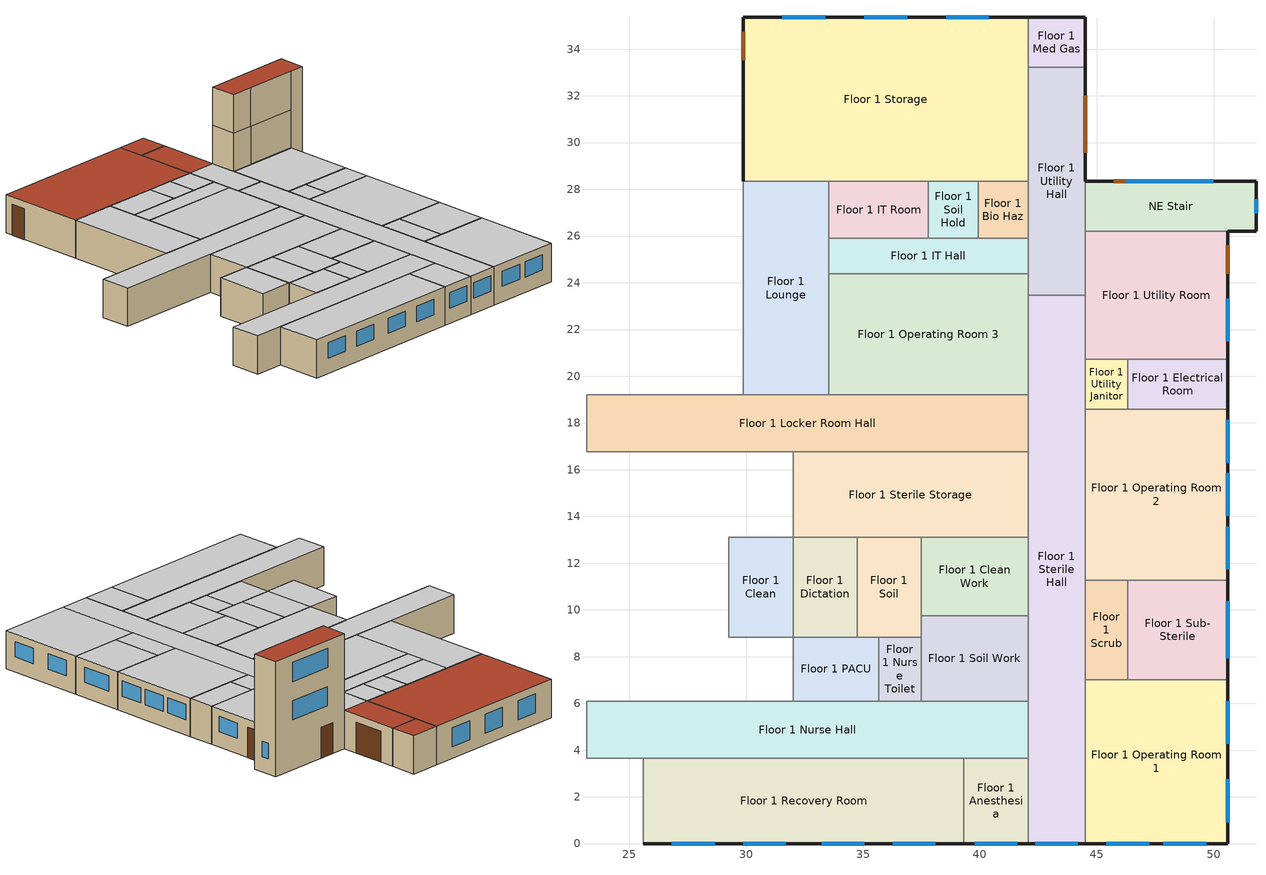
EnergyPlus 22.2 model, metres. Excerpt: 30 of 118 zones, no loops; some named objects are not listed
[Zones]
Floor 1 Anesthesia
 floor ground (ext-slab): 42.06,3.66 42.06,0 39.32,0 39.32,3.66 z0
 wall outside (Steel Frame Non-res Ext Wall): 39.32,0 42.06,0 z0:3.05
 wall adiabatic (int-walls): 42.06,0 42.06,3.66 39.32,3.66 39.32,0 z0:3.05
 window (Window Non-res Fixed): 39.78,0 41.61,0 z1.22:2.44
 ceiling adiabatic (INT-FLOOR-UNDERSIDE): 39.32,0 42.06,0 42.06,3.66 39.32,3.66 z3.05
Floor 1 Scrub
 floor ground (ext-slab): 46.33,7.01 44.5,7.01 44.5,11.28 46.33,11.28 z0
 wall adiabatic (int-walls): 44.5,11.28 44.5,7.01 46.33,7.01 46.33,11.28 44.5,11.28 z0:3.05
 ceiling adiabatic (INT-FLOOR-UNDERSIDE): 44.5,7.01 46.33,7.01 46.33,11.28 44.5,11.28 z3.05
Floor 1 Utility Hall
 floor ground (ext-slab): 44.5,23.47 42.06,23.47 42.06,33.22 44.5,33.22 z0
 wall outside (Steel Frame Non-res Ext Wall): 44.5,28.35 44.5,33.22 z0:3.05
 wall adiabatic (int-walls): 44.5,33.22 42.06,33.22 42.06,23.47 44.5,23.47 44.5,26.21 z0:3.05
 wall to NE Stair (int-walls): 44.5,26.21 44.5,28.35 z0:3.05
 door (Swinging Door Non-res): 44.5,29.57 44.5,32 z0:2.44
 ceiling adiabatic (INT-FLOOR-UNDERSIDE): 44.5,28.35 42.06,28.35 42.06,23.47 44.5,23.47 z3.05
 roof outside (IEAD Non-res Roof): 42.06,33.22 42.06,28.35 44.5,28.35 44.5,33.22 z3.05
Floor 1 Operating Room 2
 floor ground (ext-slab): 50.6,18.59 50.6,11.28 44.5,11.28 44.5,18.59 z0
 wall outside (Steel Frame Non-res Ext Wall): 50.6,11.28 50.6,18.59 z0:3.05
 wall adiabatic (int-walls): 50.6,18.59 44.5,18.59 44.5,11.28 50.6,11.28 z0:3.05
 window (Window Non-res Fixed): 50.6,16.31 50.6,18.14 / 50.6,11.73 50.6,13.56 / 50.6,14.02 50.6,15.85 z1.22:2.44
 ceiling adiabatic (INT-FLOOR-UNDERSIDE): 50.6,11.28 50.6,18.59 44.5,18.59 44.5,11.28 z3.05
Floor 1 Operating Room 3
 floor ground (ext-slab): 42.06,24.38 42.06,19.2 33.53,19.2 33.53,24.38 z0
 wall adiabatic (int-walls): 33.53,24.38 33.53,19.2 42.06,19.2 42.06,23.47 42.06,24.38 33.53,24.38 z0:3.05
 ceiling adiabatic (INT-FLOOR-UNDERSIDE): 33.53,24.38 33.53,19.2 42.06,19.2 42.06,24.38 z3.05
Floor 1 PACU
 floor ground (ext-slab): 32,6.1 32,8.84 35.66,8.84 35.66,6.1 z0
 wall adiabatic (int-walls): 35.66,8.84 32,8.84 32,6.1 35.66,6.1 35.66,8.84 z0:3.05
 ceiling adiabatic (INT-FLOOR-UNDERSIDE): 32,8.84 32,6.1 35.66,6.1 35.66,8.84 z3.05
Floor 1 IT Room
 floor ground (ext-slab): 37.8,25.91 33.53,25.91 33.53,28.35 37.8,28.35 z0
 wall adiabatic (int-walls): 33.53,25.91 37.8,25.91 37.8,28.35 33.53,28.35 33.53,25.91 z0:3.05
 ceiling adiabatic (INT-FLOOR-UNDERSIDE): 33.53,25.91 37.8,25.91 37.8,28.35 33.53,28.35 z3.05
Floor 1 Electrical Room
 floor ground (ext-slab): 50.6,20.73 50.6,18.59 46.33,18.59 46.33,20.73 z0
 wall outside (Steel Frame Non-res Ext Wall): 50.6,18.59 50.6,20.73 z0:3.05
 wall adiabatic (int-walls): 50.6,20.73 46.33,20.73 46.33,18.59 50.6,18.59 z0:3.05
 ceiling adiabatic (INT-FLOOR-UNDERSIDE): 50.6,18.59 50.6,20.73 46.33,20.73 46.33,18.59 z3.05
Floor 1 Utility Janitor
 floor ground (ext-slab): 46.33,18.59 44.5,18.59 44.5,20.73 46.33,20.73 z0
 wall adiabatic (int-walls): 46.33,18.59 46.33,20.73 44.5,20.73 44.5,18.59 46.33,18.59 z0:3.05
 ceiling adiabatic (INT-FLOOR-UNDERSIDE): 44.5,18.59 46.33,18.59 46.33,20.73 44.5,20.73 z3.05
Floor 1 IT Hall
 floor ground (ext-slab): 33.53,24.38 33.53,25.91 42.06,25.91 42.06,24.38 z0
 wall adiabatic (int-walls): 42.06,25.91 33.53,25.91 33.53,24.38 42.06,24.38 42.06,25.91 z0:3.05
 ceiling adiabatic (INT-FLOOR-UNDERSIDE): 33.53,24.38 42.06,24.38 42.06,25.91 33.53,25.91 z3.05
Floor 1 Dictation
 floor ground (ext-slab): 34.75,13.11 34.75,8.84 32,8.84 32,13.11 z0
 wall adiabatic (int-walls): 34.75,8.84 34.75,13.11 32,13.11 32,8.84 34.75,8.84 z0:3.05
 ceiling adiabatic (INT-FLOOR-UNDERSIDE): 34.75,8.84 34.75,13.11 32,13.11 32,8.84 z3.05
Floor 1 Locker Room Hall
 floor ground (ext-slab): 23.16,16.76 23.16,19.2 42.06,19.2 42.06,16.76 z0
 wall adiabatic (int-walls): 42.06,19.2 23.16,19.2 23.16,16.76 42.06,16.76 42.06,19.2 z0:3.05
 ceiling adiabatic (INT-FLOOR-UNDERSIDE): 23.16,19.2 23.16,16.76 42.06,16.76 42.06,19.2 z3.05
Floor 1 Nurse Toilet
 floor ground (ext-slab): 35.66,6.1 35.66,8.84 37.49,8.84 37.49,6.1 z0
 wall adiabatic (int-walls): 37.49,6.1 37.49,8.84 35.66,8.84 35.66,6.1 37.49,6.1 z0:3.05
 ceiling adiabatic (INT-FLOOR-UNDERSIDE): 35.66,8.84 35.66,6.1 37.49,6.1 37.49,8.84 z3.05
Floor 1 Soil
 floor ground (ext-slab): 37.49,8.84 34.75,8.84 34.75,13.11 37.49,13.11 z0
 wall adiabatic (int-walls): 37.49,8.84 37.49,13.11 34.75,13.11 34.75,8.84 37.49,8.84 z0:3.05
 ceiling adiabatic (INT-FLOOR-UNDERSIDE): 34.75,13.11 34.75,8.84 37.49,8.84 37.49,13.11 z3.05
NE Stair
 floor ground (ext-slab): 51.82,28.35 51.82,26.21 44.5,26.21 44.5,28.35 z0
 wall outside (Steel Frame Non-res Ext Wall): 50.6,26.21 51.82,26.21 51.82,28.35 44.5,28.35 z0:9.14
 wall to Floor 2 Office Hall (int-walls): 44.5,26.21 46.33,26.21 z3.05:6.1
 wall to Floor 2 Exam 6 (int-walls): 44.5,28.35 44.5,26.21 z3.05:6.1
 wall to Floor 3 Mechanical (int-walls): 46.33,26.21 50.6,26.21 z6.1:9.14
 wall to Floor 1 Utility Room (int-walls): 44.5,26.21 50.6,26.21 z0:3.05
 wall to Floor 3 Mechanical Hall (int-walls): 44.5,26.21 46.33,26.21 z6.1:9.14
 wall to Floor 2 Exam 5 (int-walls): 46.33,26.21 50.6,26.21 z3.05:6.1
 wall to Floor 3 Lounge (int-walls): 44.5,28.35 44.5,26.21 z6.1:9.14
 window (Window Non-res Fixed): 49.99,28.35 46.24,28.35 z7.01:8.53; 51.82,26.97 51.82,27.58 z1.22:2.44; 49.99,28.35 46.33,28.35 z3.96:5.49
 door (Swinging Door Non-res): 46.94,28.35 45.72,28.35 z0:2.44
 roof outside (IEAD Non-res Roof): 51.82,26.21 51.82,28.35 44.5,28.35 44.5,26.21 z9.14
Floor 1 Lounge
 floor ground (ext-slab): 29.87,19.2 29.87,28.35 33.53,28.35 33.53,19.2 z0
 wall adiabatic (int-walls): 33.53,28.35 29.87,28.35 29.87,19.2 33.53,19.2 33.53,28.35 z0:3.05
 ceiling adiabatic (INT-FLOOR-UNDERSIDE): 33.53,28.35 29.87,28.35 29.87,19.2 33.53,19.2 z3.05
Floor 1 Utility Room
 floor ground (ext-slab): 44.5,20.73 44.5,26.21 50.6,26.21 50.6,20.73 z0
 wall outside (Steel Frame Non-res Ext Wall): 50.6,20.73 50.6,26.21 z0:3.05
 wall adiabatic (int-walls): 44.5,26.21 44.5,23.47 44.5,20.73 50.6,20.73 z0:3.05
 window (Window Non-res Fixed): 50.6,21.49 50.6,23.32 z1.22:2.44
 door (Swinging Door Non-res): 50.6,24.38 50.6,25.6 z0:2.44
 ceiling adiabatic (INT-FLOOR-UNDERSIDE): 44.5,20.73 50.6,20.73 50.6,26.21 44.5,26.21 z3.05
Floor 1 Sterile Hall
 floor ground (ext-slab): 42.06,23.47 44.5,23.47 44.5,0 42.06,0 z0
 wall outside (Steel Frame Non-res Ext Wall): 42.06,0 44.5,0 z0:3.05
 wall adiabatic (int-walls): 44.5,0 44.5,23.47 42.06,23.47 42.06,0 z0:3.05
 window (Window Non-res Fixed): 42.37,0 44.2,0 z1.22:2.44
 ceiling adiabatic (INT-FLOOR-UNDERSIDE): 44.5,0 44.5,23.47 42.06,23.47 42.06,0 z3.05
Floor 1 Storage
 floor ground (ext-slab): 29.87,35.36 42.06,35.36 42.06,28.35 29.87,28.35 z0
 wall outside (Steel Frame Non-res Ext Wall): 42.06,35.36 29.87,35.36 29.87,28.35 z0:3.05
 wall adiabatic (int-walls): 29.87,28.35 42.06,28.35 42.06,35.36 z0:3.05
 window (Window Non-res Fixed): 33.38,35.36 31.55,35.36 / 40.39,35.36 38.56,35.36 / 36.88,35.36 35.05,35.36 z0.91:2.44
 door (Swinging Door Non-res): 29.87,34.75 29.87,33.53 z0:2.44
 roof outside (IEAD Non-res Roof): 42.06,35.36 29.87,35.36 29.87,28.35 42.06,28.35 z3.05
Floor 1 Soil Hold
 floor ground (ext-slab): 39.93,28.35 39.93,25.91 37.8,25.91 37.8,28.35 z0
 wall adiabatic (int-walls): 37.8,25.91 39.93,25.91 39.93,28.35 37.8,28.35 37.8,25.91 z0:3.05
 ceiling adiabatic (INT-FLOOR-UNDERSIDE): 39.93,25.91 39.93,28.35 37.8,28.35 37.8,25.91 z3.05
Floor 1 Recovery Room
 floor ground (ext-slab): 39.32,0 25.6,0 25.6,3.66 39.32,3.66 z0
 wall outside (Steel Frame Non-res Ext Wall): 25.6,0 39.32,0 z0:3.05
 wall adiabatic (int-walls): 39.32,0 39.32,3.66 25.6,3.66 25.6,0 z0:3.05
 window (Window Non-res Fixed): 36.27,0 38.1,0 / 29.87,0 31.7,0 / 26.82,0 28.65,0 / 33.22,0 35.05,0 z1.22:2.44
 ceiling adiabatic (INT-FLOOR-UNDERSIDE): 25.6,0 39.32,0 39.32,3.66 25.6,3.66 z3.05
Floor 1 Bio Haz
 floor ground (ext-slab): 42.06,28.35 42.06,25.91 39.93,25.91 39.93,28.35 z0
 wall adiabatic (int-walls): 42.06,25.91 42.06,28.35 39.93,28.35 39.93,25.91 42.06,25.91 z0:3.05
 ceiling adiabatic (INT-FLOOR-UNDERSIDE): 42.06,25.91 42.06,28.35 39.93,28.35 39.93,25.91 z3.05
Floor 1 Soil Work
 floor ground (ext-slab): 42.06,9.75 42.06,6.1 37.49,6.1 37.49,9.75 z0
 wall adiabatic (int-walls): 42.06,6.1 42.06,9.75 37.49,9.75 37.49,6.1 42.06,6.1 z0:3.05
 ceiling adiabatic (INT-FLOOR-UNDERSIDE): 37.49,9.75 37.49,6.1 42.06,6.1 42.06,9.75 z3.05
Floor 1 Sterile Storage
 floor ground (ext-slab): 42.06,16.76 42.06,13.11 32,13.11 32,16.76 z0
 wall adiabatic (int-walls): 42.06,13.11 42.06,16.76 32,16.76 32,13.11 42.06,13.11 z0:3.05
 ceiling adiabatic (INT-FLOOR-UNDERSIDE): 32,16.76 32,13.11 42.06,13.11 42.06,16.76 z3.05
Floor 1 Clean Work
 floor ground (ext-slab): 37.49,9.75 37.49,13.11 42.06,13.11 42.06,9.75 z0
 wall adiabatic (int-walls): 37.49,13.11 37.49,9.75 42.06,9.75 42.06,13.11 37.49,13.11 z0:3.05
 ceiling adiabatic (INT-FLOOR-UNDERSIDE): 42.06,13.11 37.49,13.11 37.49,9.75 42.06,9.75 z3.05
Floor 1 Clean
 floor ground (ext-slab): 32,8.84 29.26,8.84 29.26,13.11 32,13.11 z0
 wall adiabatic (int-walls): 29.26,13.11 29.26,8.84 32,8.84 32,13.11 29.26,13.11 z0:3.05
 ceiling adiabatic (INT-FLOOR-UNDERSIDE): 32,8.84 32,13.11 29.26,13.11 29.26,8.84 z3.05
Floor 1 Sub-Sterile
 floor ground (ext-slab): 46.33,7.01 46.33,11.28 50.6,11.28 50.6,7.01 z0
 wall outside (Steel Frame Non-res Ext Wall): 50.6,7.01 50.6,11.28 z0:3.05
 wall adiabatic (int-walls): 50.6,11.28 46.33,11.28 46.33,7.01 50.6,7.01 z0:3.05
 window (Window Non-res Fixed): 50.6,7.92 50.6,10.36 z1.22:2.44
 ceiling adiabatic (INT-FLOOR-UNDERSIDE): 46.33,11.28 46.33,7.01 50.6,7.01 50.6,11.28 z3.05
Floor 1 Med Gas
 floor ground (ext-slab): 42.06,33.22 42.06,35.36 44.5,35.36 44.5,33.22 z0
 wall outside (Steel Frame Non-res Ext Wall): 44.5,33.22 44.5,35.36 42.06,35.36 z0:3.05
 wall adiabatic (int-walls): 42.06,35.36 42.06,33.22 44.5,33.22 z0:3.05
 roof outside (IEAD Non-res Roof): 42.06,35.36 42.06,33.22 44.5,33.22 44.5,35.36 z3.05
Floor 1 Operating Room 1
 floor ground (ext-slab): 50.6,7.01 50.6,0 44.5,0 44.5,7.01 z0
 wall outside (Steel Frame Non-res Ext Wall): 44.5,0 50.6,0 50.6,7.01 z0:3.05
 wall adiabatic (int-walls): 50.6,7.01 44.5,7.01 44.5,0 z0:3.05
 window (Window Non-res Fixed): 45.42,0 47.24,0 / 50.6,0.91 50.6,2.74 / 47.85,0 49.68,0 / 50.6,4.27 50.6,6.1 z1.22:2.44
 ceiling adiabatic (INT-FLOOR-UNDERSIDE): 44.5,0 50.6,0 50.6,7.01 44.5,7.01 z3.05
Floor 1 Nurse Hall
 floor ground (ext-slab): 23.16,6.1 42.06,6.1 42.06,3.66 23.16,3.66 z0
 wall adiabatic (int-walls): 23.16,6.1 23.16,3.66 42.06,3.66 42.06,6.1 23.16,6.1 z0:3.05
 ceiling adiabatic (INT-FLOOR-UNDERSIDE): 23.16,6.1 23.16,3.66 42.06,3.66 42.06,6.1 z3.05
[Building]
Ref Bldg OutPatient New2004_v1.3_5.0: Loads convergence tolerance value=0.04; Maximum number of warmup days=25; Minimum number of warmup days=6; North axis=0; Solar distribution=FullInteriorAndExterior; Temperature convergence tolerance value=0.2; Terrain=City
[Site:GroundTemperature:BuildingSurface]
19.527, 19.502, 19.536, 19.598, 20.002, 21.64, 22.225, 22.375, 21.449, 20.121, 19.802, 19.633
[Site:Location]
USA IL-CHICAGO-OHARE: Elevation=190; Latitude=41.77; Longitude=-87.75; Time zone=-6
[Site:WaterMainsTemperature]
Annual average outdoor air temperature=9.69; Calculation method=Correlation; Maximum difference in monthly average outdoor air temperatures=28.1
[SizingPeriod:DesignDay] Barometric pressure=99063; Day of month=21; Daylight saving time indicator=No; Humidity condition type=WetBulb; Rain indicator=No; Snow indicator=No; Solar model indicator=ASHRAEClearSky
Name | Daily dry bulb temperature range | Day type | Maximum dry bulb temperature | Month | Sky clearness | Wetbulb or dewpoint at maximum dry bulb | Wind direction | Wind speed
CHICAGO Ann Clg .4% Condns WB=>MDB | 10.7 | SummerDesignDay | 31.2 | 7 | 1 | 25.5 | 230 | 5.3
CHICAGO Ann Htg 99.6% Condns DB | 0 | WinterDesignDay | -20.6 | 1 | 0 | -20.6 | 270 | 4.9
[Construction]
IEAD Non-res Roof: Roof Membrane, IEAD NonRes Roof Insulation, Metal Decking
INT-FLOOR-UNDERSIDE: CP02 CARPET PAD, MAT-CC05 4 HW CONCRETE
InteriorFurnishings: Std Wood 6inch
Steel Frame Non-res Ext Wall: Wood Siding, Steel Frame NonRes Wall Insulation, 1/2IN Gypsum
Swinging Door Non-res: Opaque Door panel NonRes
Window Non-res Fixed: NonRes Fixed Assembly Window
ext-slab: HW CONCRETE, CP02 CARPET PAD
int-walls: 1/2IN Gypsum, 1/2IN Gypsum
[Material] Thermal absorptance=0.9
Name | Conductivity | Density | Roughness | Solar absorptance | Specific heat | Thickness | Visible absorptance
1/2IN Gypsum | 0.16 | 784.9 | Smooth | 0.92 | 830 | 0.0127 | 0.92
HW CONCRETE | 1.311 | 2240 | Rough | 0.7 | 836.8 | 0.2032 | 0.7
IEAD NonRes Roof Insulation | 0.049 | 265 | MediumRough | 0.7 | 836.8 | 0.127339 | 0.7
MAT-CC05 4 HW CONCRETE | 1.311 | 2240 | Rough | 0.7 | 836.8 | 0.1016 | 0.7
Metal Decking | 45.006 | 7680 | MediumSmooth | 0.7 | 418.4 | 0.0015 | 0.3
Roof Membrane | 0.16 | 1121.29 | VeryRough | 0.7 | 1460 | 0.0095 | 0.7
Std Wood 6inch | 0.12 | 540 | MediumSmooth | 0.7 | 1210 | 0.15 | 0.7
Steel Frame NonRes Wall Insulation | 0.049 | 265 | MediumRough | 0.7 | 836.8 | 0.0870565 | 0.7
Wood Siding | 0.11 | 544.62 | MediumSmooth | 0.78 | 1210 | 0.01 | 0.78
[Material:NoMass] Solar absorptance=0.7; Thermal absorptance=0.9
Name | Roughness | Thermal resistance | Visible absorptance
CP02 CARPET PAD | VeryRough | 0.2165 | 0.8
Opaque Door panel NonRes | MediumRough | 0.101897 | 0.7
[WindowMaterial:SimpleGlazingSystem]
NonRes Fixed Assembly Window: Solar heat gain coefficient=0.39; U factor=3.23646
[ElectricEquipment] Fraction latent=0
Name | Design level calculation method | End use subcategory | Fraction lost | Fraction radiant | Schedule | Watts per zone floor area | Zone or zonelist or space or spacelist | Design level
Floor 1 Anesthesia_PlugMisc_Equip | Watts/Area | General | 0 | 0.5 | BLDG_EQUIP_SCH | 21.53 | Floor 1 Anesthesia
Floor 1 Bio Haz_PlugMisc_Equip | Watts/Area | General | 0 | 0.5 | BLDG_EQUIP_SCH | 1.08 | Floor 1 Bio Haz
Floor 1 Clean Work_PlugMisc_Equip | Watts/Area | General | 0 | 0.5 | BLDG_EQUIP_SCH | 21.53 | Floor 1 Clean Work
Floor 1 Clean_PlugMisc_Equip | Watts/Area | General | 0 | 0.5 | BLDG_EQUIP_SCH | 21.53 | Floor 1 Clean
Floor 1 Dictation_PlugMisc_Equip | Watts/Area | General | 0 | 0.5 | BLDG_EQUIP_SCH | 11.84 | Floor 1 Dictation
Floor 1 Electrical Room_PlugMisc_Equip | Watts/Area | General | 0.7 | 0.3 | BLDG_EQUIP_SCH | 53.82 | Floor 1 Electrical Room
Floor 1 IT Hall_PlugMisc_Equip | Watts/Area | General | 0 | 0.5 | BLDG_EQUIP_SCH | 4.31 | Floor 1 IT Hall
Floor 1 IT Room_PlugMisc_Equip | Watts/Area | General | 0 | 0.5 | BLDG_EQUIP_SCH | 11.84 | Floor 1 IT Room
Floor 1 Locker Room Hall_PlugMisc_Equip | Watts/Area | General | 0 | 0.5 | BLDG_EQUIP_SCH | 4.31 | Floor 1 Locker Room Hall
Floor 1 Lounge_PlugMisc_Equip | Watts/Area | General | 0 | 0.5 | BLDG_EQUIP_SCH | 32.29 | Floor 1 Lounge
Floor 1 Med Gas_PlugMisc_Equip | Watts/Area | General | 0 | 0.5 | BLDG_EQUIP_SCH | 1.08 | Floor 1 Med Gas
Floor 1 Nurse Hall_PlugMisc_Equip | Watts/Area | General | 0 | 0.5 | BLDG_EQUIP_SCH | 4.31 | Floor 1 Nurse Hall
Floor 1 Nurse Toilet_PlugMisc_Equip | Watts/Area | General | 0.7 | 0.3 | BLDG_EQUIP_SCH | 4.31 | Floor 1 Nurse Toilet
Floor 1 Nurse Toilet_ZoneExhaustFans | EquipmentLevel | Zone Exhaust Fans | 1 | 0 | AHU-1_Fan_Sch |  | Floor 1 Nurse Toilet | 15.7101
Floor 1 Operating Room 1_PlugMisc_Equip | Watts/Area | General | 0 | 0.5 | BLDG_EQUIP_SCH | 43.06 | Floor 1 Operating Room 1
Floor 1 Operating Room 2_PlugMisc_Equip | Watts/Area | General | 0 | 0.5 | BLDG_EQUIP_SCH | 43.06 | Floor 1 Operating Room 2
Floor 1 Operating Room 3_PlugMisc_Equip | Watts/Area | General | 0 | 0.5 | BLDG_EQUIP_SCH | 43.06 | Floor 1 Operating Room 3
Floor 1 PACU_PlugMisc_Equip | Watts/Area | General | 0 | 0.5 | BLDG_EQUIP_SCH | 32.29 | Floor 1 PACU
Floor 1 Recovery Room_PlugMisc_Equip | Watts/Area | General | 0 | 0.5 | BLDG_EQUIP_SCH | 32.29 | Floor 1 Recovery Room
Floor 1 Scrub_PlugMisc_Equip | Watts/Area | General | 0 | 0.5 | BLDG_EQUIP_SCH | 4.31 | Floor 1 Scrub
Floor 1 Soil Hold_PlugMisc_Equip | Watts/Area | General | 0 | 0.5 | BLDG_EQUIP_SCH | 21.53 | Floor 1 Soil Hold
Floor 1 Soil Work_PlugMisc_Equip | Watts/Area | General | 0 | 0.5 | BLDG_EQUIP_SCH | 21.53 | Floor 1 Soil Work
Floor 1 Soil_PlugMisc_Equip | Watts/Area | General | 0 | 0.5 | BLDG_EQUIP_SCH | 21.53 | Floor 1 Soil
Floor 1 Sterile Hall_PlugMisc_Equip | Watts/Area | General | 0 | 0.5 | BLDG_EQUIP_SCH | 4.31 | Floor 1 Sterile Hall
Floor 1 Sterile Storage_PlugMisc_Equip | Watts/Area | General | 0 | 0.5 | BLDG_EQUIP_SCH | 1.08 | Floor 1 Sterile Storage
Floor 1 Sub-Sterile_PlugMisc_Equip | Watts/Area | General | 0 | 0.5 | BLDG_EQUIP_SCH | 4.31 | Floor 1 Sub-Sterile
Floor 1 Utility Hall_PlugMisc_Equip | Watts/Area | General | 0 | 0.5 | BLDG_EQUIP_SCH | 4.31 | Floor 1 Utility Hall
Floor 1 Utility Room_PlugMisc_Equip | Watts/Area | General | 0.7 | 0.3 | BLDG_EQUIP_SCH | 1.08 | Floor 1 Utility Room
[Exterior:Lights]
Exterior Facade Lighting: Control option=AstronomicalClock; Design level=14095; End use subcategory=Exterior Facade Lighting; Schedule=ALWAYS_ON
[GasEquipment] Design level calculation method=Watts/Area; End use subcategory=General; Fraction latent=0; Fraction lost=0.5; Fraction radiant=0; Power per zone floor area=75.3; Schedule=BLDG_EQUIP_SCH
Name | Zone or zonelist or space or spacelist
Floor 1 Operating Room 1_GasMisc_Equip | Floor 1 Operating Room 1
Floor 1 Operating Room 2_GasMisc_Equip | Floor 1 Operating Room 2
Floor 1 Operating Room 3_GasMisc_Equip | Floor 1 Operating Room 3
[InternalMass] Construction=InteriorFurnishings
Name | Zone or zonelist | Surface area
Floor 1 Anesthesia Internal Mass | Floor 1 Anesthesia | 20.0671
Floor 1 Bio Haz Internal Mass | Floor 1 Bio Haz | 10.4051
Floor 1 Clean Internal Mass | Floor 1 Clean | 23.4116
Floor 1 Clean Work Internal Mass | Floor 1 Clean Work | 30.658
Floor 1 Dictation Internal Mass | Floor 1 Dictation | 23.4116
Floor 1 Electrical Room Internal Mass | Floor 1 Electrical Room | 18.209
Floor 1 IT Hall Internal Mass | Floor 1 IT Hall | 26.0129
Floor 1 IT Room Internal Mass | Floor 1 IT Room | 20.8103
Floor 1 Locker Room Hall Internal Mass | Floor 1 Locker Room Hall | 92.1598
Floor 1 Lounge Internal Mass | Floor 1 Lounge | 66.8902
Floor 1 Med Gas Internal Mass | Floor 1 Med Gas | 10.4051
Floor 1 Nurse Hall Internal Mass | Floor 1 Nurse Hall | 92.1598
Floor 1 Nurse Toilet Internal Mass | Floor 1 Nurse Toilet | 10.0335
Floor 1 Operating Room 1 Internal Mass | Floor 1 Operating Room 1 | 85.4708
Floor 1 Operating Room 2 Internal Mass | Floor 1 Operating Room 2 | 89.1869
Floor 1 Operating Room 3 Internal Mass | Floor 1 Operating Room 3 | 88.4437
Floor 1 PACU Internal Mass | Floor 1 PACU | 20.0671
Floor 1 Recovery Room Internal Mass | Floor 1 Recovery Room | 100.3353
Floor 1 Scrub Internal Mass | Floor 1 Scrub | 15.6077
Floor 1 Soil Hold Internal Mass | Floor 1 Soil Hold | 10.4051
Floor 1 Soil Internal Mass | Floor 1 Soil | 23.4116
Floor 1 Soil Work Internal Mass | Floor 1 Soil Work | 33.4451
Floor 1 Sterile Hall Internal Mass | Floor 1 Sterile Hall | 114.4565
Floor 1 Sterile Storage Internal Mass | Floor 1 Sterile Storage | 73.5792
Floor 1 Storage Internal Mass | Floor 1 Storage | 170.9416
Floor 1 Sub-Sterile Internal Mass | Floor 1 Sub-Sterile | 36.418
Floor 1 Utility Hall Internal Mass | Floor 1 Utility Hall | 47.5664
Floor 1 Utility Janitor Internal Mass | Floor 1 Utility Janitor | 7.8039
Floor 1 Utility Room Internal Mass | Floor 1 Utility Room | 66.8902
NE Stair Internal Mass | NE Stair | 31.2154
[Lights] Design level calculation method=Watts/Area; End use subcategory=General; Fraction radiant=0.7; Fraction replaceable=1; Fraction visible=0.2; Return air fraction=0; Return air fraction calculated from plenum temperature=No; Schedule=BLDG_LIGHT_SCH
Name | Watts per zone floor area | Zone or zonelist or space or spacelist
Floor 1 Anesthesia_Lights | 32.29 | Floor 1 Anesthesia
Floor 1 Bio Haz_Lights | 9.69 | Floor 1 Bio Haz
Floor 1 Clean Work_Lights | 12.92 | Floor 1 Clean Work
Floor 1 Clean_Lights | 12.92 | Floor 1 Clean
Floor 1 Dictation_Lights | 11.84 | Floor 1 Dictation
Floor 1 Electrical Room_Lights | 9.69 | Floor 1 Electrical Room
Floor 1 IT Hall_Lights | 10.76 | Floor 1 IT Hall
Floor 1 IT Room_Lights | 11.84 | Floor 1 IT Room
Floor 1 Locker Room Hall_Lights | 10.76 | Floor 1 Locker Room Hall
Floor 1 Lounge_Lights | 8.61 | Floor 1 Lounge
Floor 1 Med Gas_Lights | 9.69 | Floor 1 Med Gas
Floor 1 Nurse Hall_Lights | 10.76 | Floor 1 Nurse Hall
Floor 1 Nurse Toilet_Lights | 9.69 | Floor 1 Nurse Toilet
Floor 1 Operating Room 1_Lights | 23.68 | Floor 1 Operating Room 1
Floor 1 Operating Room 2_Lights | 23.68 | Floor 1 Operating Room 2
Floor 1 Operating Room 3_Lights | 23.68 | Floor 1 Operating Room 3
Floor 1 PACU_Lights | 8.61 | Floor 1 PACU
Floor 1 Recovery Room_Lights | 8.61 | Floor 1 Recovery Room
Floor 1 Scrub_Lights | 10.76 | Floor 1 Scrub
Floor 1 Soil Hold_Lights | 12.92 | Floor 1 Soil Hold
Floor 1 Soil Work_Lights | 12.92 | Floor 1 Soil Work
Floor 1 Soil_Lights | 12.92 | Floor 1 Soil
Floor 1 Sterile Hall_Lights | 10.76 | Floor 1 Sterile Hall
Floor 1 Sterile Storage_Lights | 9.69 | Floor 1 Sterile Storage
Floor 1 Storage_Lights | 9.69 | Floor 1 Storage
Floor 1 Sub-Sterile_Lights | 10.76 | Floor 1 Sub-Sterile
Floor 1 Utility Hall_Lights | 10.76 | Floor 1 Utility Hall
Floor 1 Utility Janitor_Lights | 9.69 | Floor 1 Utility Janitor
Floor 1 Utility Room_Lights | 9.69 | Floor 1 Utility Room
NE Stair_Lights | 10.76 | NE Stair
[People] Activity level schedule=ACTIVITY_SCH; Air velocity schedule=AIR_VELO_SCH; Clothing insulation calculation method=ClothingInsulationSchedule; Clothing insulation schedule=CLOTHING_SCH; Enable ashrae 55 comfort warnings=No; Fraction radiant=0.3; Mean radiant temperature calculation type=ZoneAveraged; Number of people calculation method=Area/Person; Number of people schedule=BLDG_OCC_SCH; Sensible heat fraction=Autocalculate; Thermal comfort model 1 type=Fanger; Work efficiency schedule=WORK_EFF_SCH
Name | Floor area per person | Zone or zonelist or space or spacelist
Floor 1 Clean People | 5 | Floor 1 Clean
Floor 1 Clean Work People | 5 | Floor 1 Clean Work
Floor 1 Dictation People | 20 | Floor 1 Dictation
Floor 1 IT Room People | 20 | Floor 1 IT Room
Floor 1 Lounge People | 6.67 | Floor 1 Lounge
Floor 1 Operating Room 1 People | 5 | Floor 1 Operating Room 1
Floor 1 Operating Room 2 People | 5 | Floor 1 Operating Room 2
Floor 1 Operating Room 3 People | 5 | Floor 1 Operating Room 3
Floor 1 PACU People | 5 | Floor 1 PACU
Floor 1 Recovery Room People | 5 | Floor 1 Recovery Room
Floor 1 Soil Hold People | 5 | Floor 1 Soil Hold
Floor 1 Soil People | 5 | Floor 1 Soil
Floor 1 Soil Work People | 5 | Floor 1 Soil Work
[Zone] Floor area=Autocalculate; Multiplier=1; Part of total floor area=Yes; Type=1
Floor 1 Anesthesia; Floor 1 Bio Haz; Floor 1 Clean; Floor 1 Clean Work; Floor 1 Dictation; Floor 1 Electrical Room; Floor 1 IT Hall; Floor 1 IT Room; Floor 1 Locker Room Hall; Floor 1 Lounge; Floor 1 Med Gas; Floor 1 Nurse Hall; Floor 1 Nurse Toilet; Floor 1 Operating Room 1; Floor 1 Operating Room 2; Floor 1 Operating Room 3; Floor 1 PACU; Floor 1 Recovery Room; Floor 1 Scrub; Floor 1 Soil; Floor 1 Soil Hold; Floor 1 Soil Work; Floor 1 Sterile Hall; Floor 1 Sterile Storage; Floor 1 Storage; Floor 1 Sub-Sterile; Floor 1 Utility Hall; Floor 1 Utility Janitor; Floor 1 Utility Room; NE Stair
[ZoneInfiltration:DesignFlowRate] Constant term coefficient=1; Schedule=INFIL_SCH; Temperature term coefficient=0; Velocity squared term coefficient=0; Velocity term coefficient=0
Name | Design flow rate calculation method | Flow rate per exterior surface area | Zone or zonelist or space or spacelist | Air changes per hour
Floor 1 Anesthesia_Infiltration | Flow/ExteriorWallArea | 0.000302 | Floor 1 Anesthesia
Floor 1 Electrical Room_Infiltration | Flow/ExteriorWallArea | 0.000302 | Floor 1 Electrical Room
Floor 1 Med Gas_Infiltration | Flow/ExteriorWallArea | 0.000302 | Floor 1 Med Gas
Floor 1 Operating Room 1_Infiltration | Flow/ExteriorWallArea | 0.000302 | Floor 1 Operating Room 1
Floor 1 Operating Room 2_Infiltration | Flow/ExteriorWallArea | 0.000302 | Floor 1 Operating Room 2
Floor 1 Recovery Room_Infiltration | Flow/ExteriorWallArea | 0.000302 | Floor 1 Recovery Room
Floor 1 Storage_Infiltration | Flow/ExteriorWallArea | 0.000302 | Floor 1 Storage
Floor 1 Sub-Sterile_Infiltration | Flow/ExteriorWallArea | 0.000302 | Floor 1 Sub-Sterile
Floor 1 Utility Hall_Infiltration | Flow/ExteriorWallArea | 0.000302 | Floor 1 Utility Hall
Floor 1 Utility Room_Infiltration | Flow/ExteriorWallArea | 0.000302 | Floor 1 Utility Room
NE Stair_Infiltration | AirChanges/Hour |  | NE Stair | 1
[ZoneMixing] Delta temperature=0; Schedule=AHU-1_Fan_Sch
Name | Design flow rate calculation method | Flow rate per floor area | Source zone or space | Zone or space | Design flow rate
Floor 1 Electrical Room Transfer Air | Flow/Area | 0.00025 | Floor 1 Lobby Hall | Floor 1 Electrical Room
Floor 1 Elevator Pump Room Transfer Air | Flow/Area | 0.00025 | Floor 1 IT Hall | Floor 1 Elevator Pump Room
Floor 1 Nurse Toilet Transfer Air | Flow/Zone |  | Floor 1 Nurse Hall | Floor 1 Nurse Toilet | 0.04248
Floor 1 Storage Transfer Air | Flow/Area | 0.00075 | Floor 1 Step Down | Floor 1 Storage
Floor 1 Utility Janitor Transfer Air | Flow/Area | 0.00075 | Floor 1 Utility Hall | Floor 1 Utility Janitor
Floor 1 Utility Room Transfer Air | Flow/Area | 0.00075 | Floor 1 Utility Hall | Floor 1 Utility Room
NE Stair Transfer Air | Flow/Area | 0.00025 | Floor 1 Cafe | NE Stair
SW Stair Transfer Air | Flow/Area | 0.00025 | Floor 1 PACU | SW Stair
[Schedule:Compact]
ACTIVITY_SCH: Through: 12/31, For: AllDays, Until: 24:00, 120
AHU-1_Fan_Sch: Through: 12/31, For: Weekdays Saturday, Until: 04:00, 0, Until: 21:00, 1, Until: 24:00, 0, For: SummerDesignDay WinterDesignDay, Until: 24:00, 1, For: AllOtherDays, Until: 24:00, 0
AIR_VELO_SCH: Through: 12/31, For: AllDays, Until: 24:00, 0.2
ALWAYS_ON: Through: 12/31, For: AllDays, Until: 24:00, 1
BLDG_EQUIP_SCH: Through: 12/31, For: Weekdays SummerDesignDay, Until: 04:00, 0.3, Until: 06:00, 0.5, Until: 18:00, 1, Until: 20:00, 0.5, Until: 24:00, 0.3, For: Saturday, Until: 07:00, 0.3, Until: 09:00, 0.5, Until: 15:00, 0.8, Until: 20:00, 0.5, Until: 24:00, 0.3, For: AllOtherDays, Until: 08:00, 0.3, Until: 17:00, 0.5, Until: 24:00, 0.3
BLDG_LIGHT_SCH: Through: 12/31, For: Weekdays SummerDesignDay, Until: 04:00, 0.1, Until: 06:00, 0.3, Until: 07:00, 0.6, Until: 18:00, 0.9, Until: 20:00, 0.6, Until: 22:00, 0.3, Until: 24:00, 0.1, For: Saturday, Until: 07:00, 0.1, Until: 09:00, 0.3, Until: 15:00, 0.4, Until: 20:00, 0.3, Until: 24:00, 0.1, For: AllOtherDays, Until: 08:00, 0.05, Until: 17:00, 0.1, Until: 24:00, 0.05
BLDG_OCC_SCH: Through: 12/31, For: Weekdays SummerDesignDay, Until: 04:00, 0.05, Until: 06:00, 0.2, Until: 07:00, 0.5, Until: 18:00, 0.9, Until: 20:00, 0.5, Until: 22:00, 0.2, Until: 24:00, 0.05, For: Saturday, Until: 07:00, 0.05, Until: 09:00, 0.2, Until: 15:00, 0.3, Until: 20:00, 0.2, Until: 24:00, 0.05, For: AllOtherDays, Until: 08:00, 0, Until: 17:00, 0.05, Until: 24:00, 0
CLOTHING_SCH: Through: 04/30, For: AllDays, Until: 24:00, 1, Through: 09/30, For: AllDays, Until: 24:00, 0.5, Through: 12/31, For: AllDays, Until: 24:00, 1
INFIL_SCH: Through: 12/31, For: SummerDesignDay WinterDesignDay, Until: 24:00, 1, For: AllOtherDays, Until: 24:00, 0.5
WORK_EFF_SCH: Through: 12/31, For: AllDays, Until: 24:00, 0
